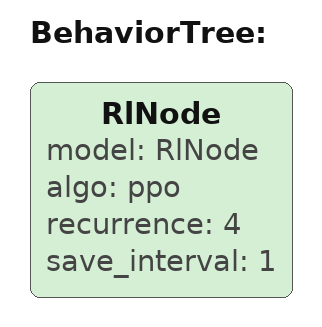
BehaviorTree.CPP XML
<!--id:598fa083fc-->
<root>
    <!--BehaviorTree表示行为树-->
    <BehaviorTree id="EmptyTree">
        <RlNode model="RlNode" algo="ppo" recurrence="4" save_interval="1"/>
    </BehaviorTree>
</root>
